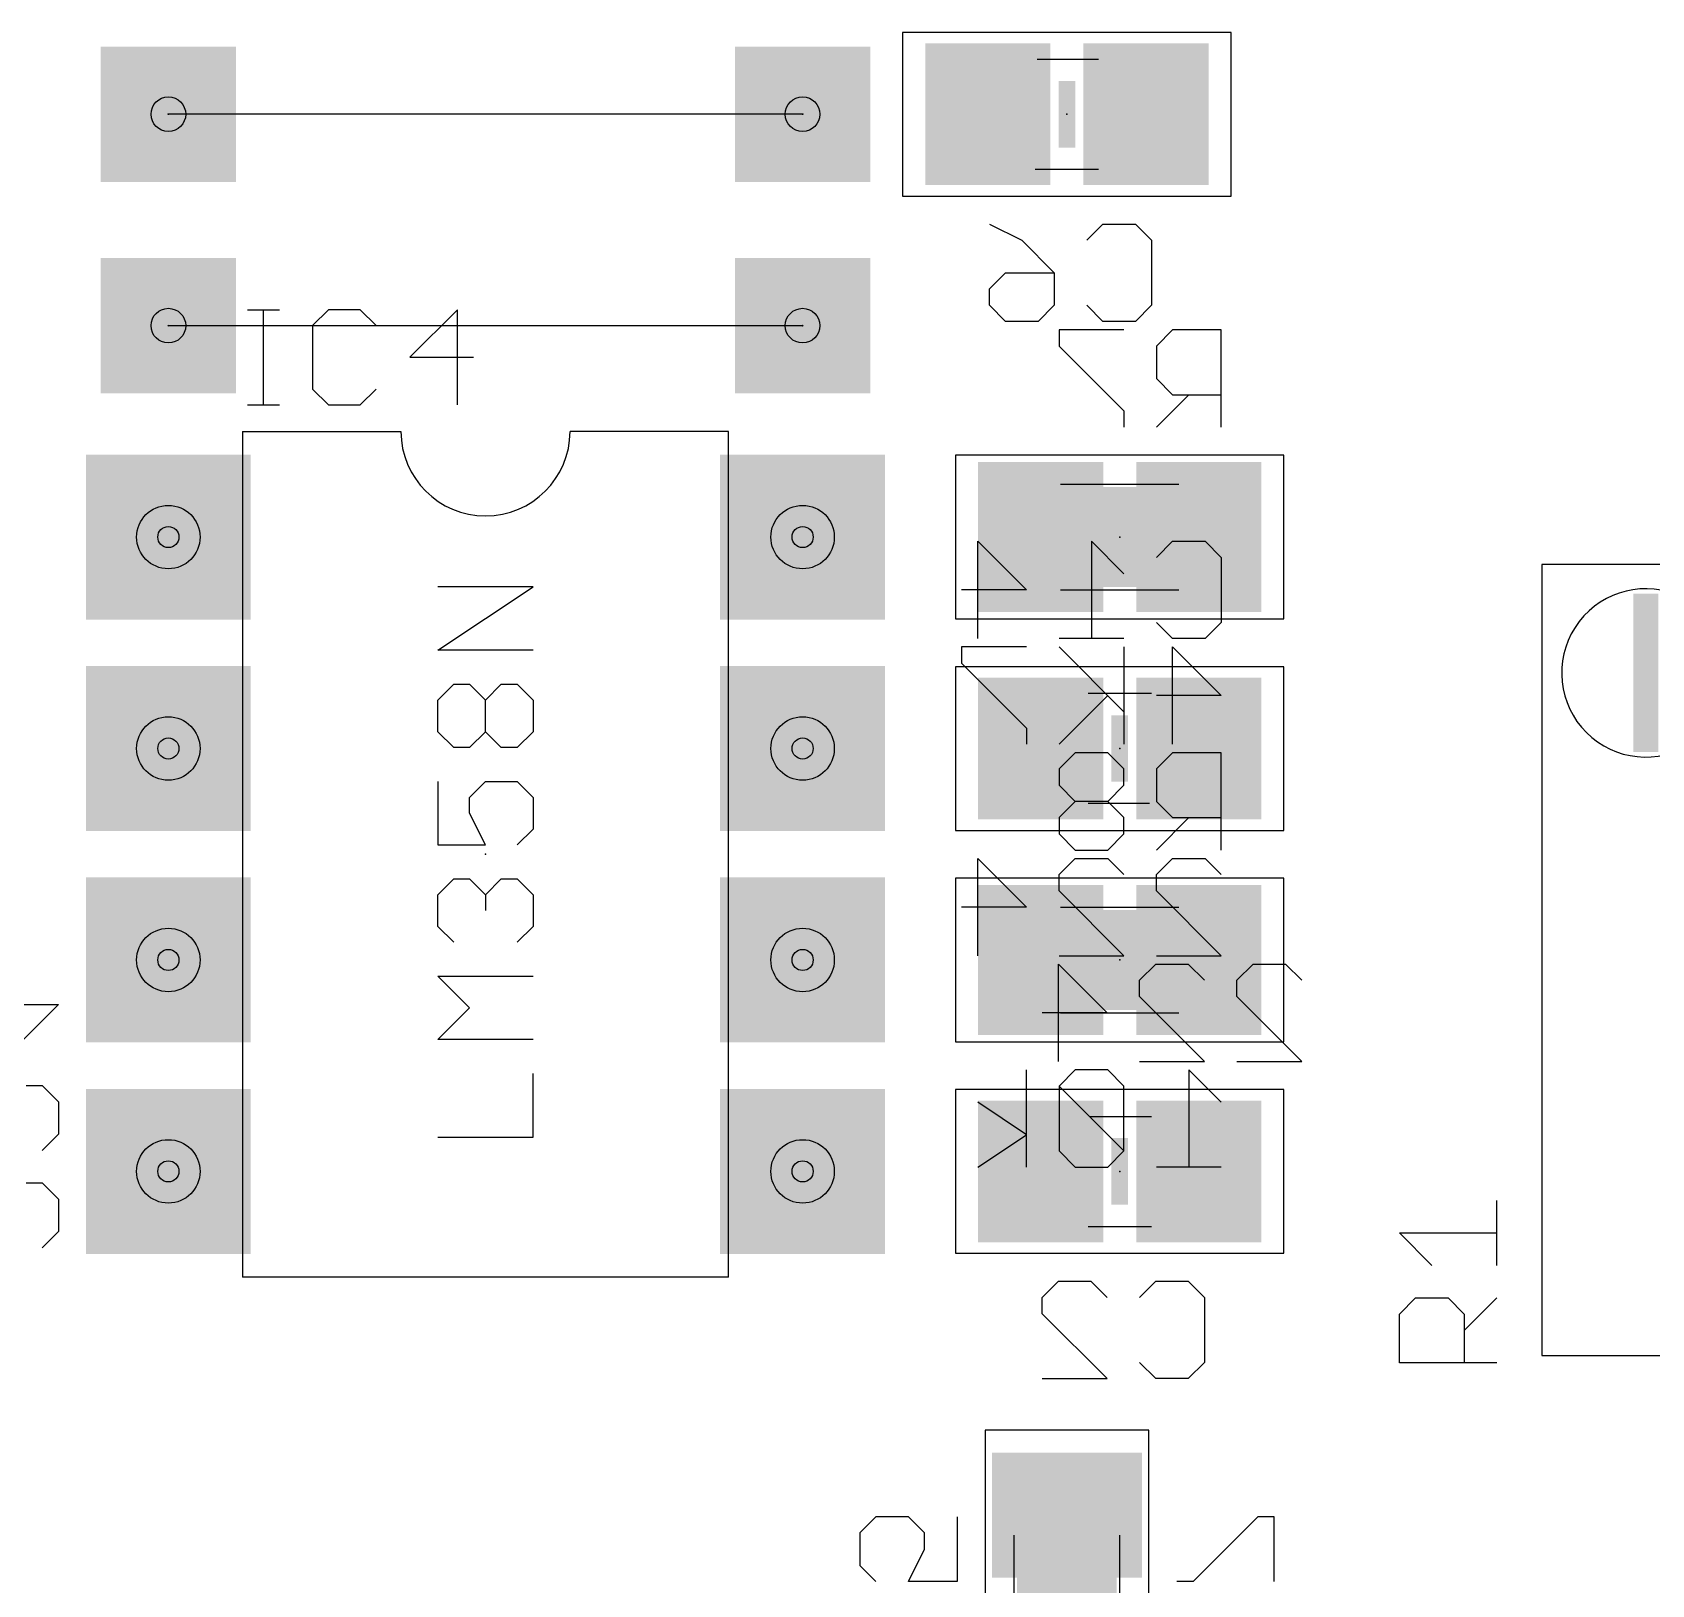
# Model space of a CAD drawing. Extents: x -2 to 128, y 10 to 112.
# Drawn here: x 25.67 to 45.12, y 50.92 to 69.56 of the extents above; entities that cross this region are included whole.
import ezdxf

# ---------------------------------------------------------------- set-up
doc = ezdxf.new("R2010")
doc.units = 0
for name, color, linetype in [('1', 22, 'CONTINUOUS'), ('17', 82, 'CONTINUOUS'), ('18', 82, 'CONTINUOUS'), ('21', 253, 'CONTINUOUS'), ('23', 7, 'CONTINUOUS'), ('24', 7, 'CONTINUOUS'), ('25', 253, 'CONTINUOUS'), ('26', 253, 'CONTINUOUS'), ('27', 253, 'CONTINUOUS'), ('28', 253, 'CONTINUOUS'), ('29', 253, 'CONTINUOUS'), ('30', 253, 'CONTINUOUS'), ('32', 253, 'CONTINUOUS'), ('36', 253, 'CONTINUOUS'), ('40', 175, 'CONTINUOUS'), ('44', 253, 'CONTINUOUS'), ('52', 253, 'CONTINUOUS')]:
    doc.layers.add(name, color=color, linetype=linetype)

# ---------------------------------------------------------------- blocks, each defined once
blk = doc.blocks.new('RECT')
blk.add_solid([(-0.5, -0.5), (0.5, -0.5), (-0.5, 0.5), (0.5, 0.5)])
blk = doc.blocks.new('SQUAREP')
blk.add_solid([(-0.5, -0.5), (0.5, -0.5), (-0.5, 0.5), (0.5, 0.5)])
blk = doc.blocks.new('ROUNDP')
blk.add_circle((0, 0), 0.5)
blk = doc.blocks.new('SQUAREV')
blk.add_solid([(-0.5, -0.5), (0.5, -0.5), (-0.5, 0.5), (0.5, 0.5)])
blk = doc.blocks.new('ROUNDV')
blk.add_circle((0, 0), 0.5)

msp = doc.modelspace()

# ---------------------------------------------------------------- linework, layer by layer
at = {"layer": '1'}
for p, q in [((34.925, 68.58), (27.305, 68.58)), ((27.305, 66.04), (34.925, 66.04))]:
    msp.add_line(p, q, dxfattribs=at)
at = {"layer": '21'}
for p, q in [((28.194, 64.77), (28.194, 54.61)), ((28.194, 64.77), (30.099, 64.77)), ((34.036, 64.77), (32.131, 64.77)), ((34.036, 54.61), (34.036, 64.77)), ((48.505, 63.17), (43.805, 63.17)), ((43.805, 63.17), (43.805, 53.67)), ((34.036, 54.61), (28.194, 54.61)), ((43.805, 53.67), (48.505, 53.67))]:
    msp.add_line(p, q, dxfattribs=at)
for centre, radius, start, end in [((31.115, 64.77), 1.016, 180, 0), ((45.055, 61.8682), 1.0109, 351.5693, 302.9602)]:
    msp.add_arc(centre, radius, start, end, dxfattribs=at)
at = {"layer": '23'}
msp.add_point((31.115, 59.69), dxfattribs=at)
at = {"layer": '24'}
for p in [(38.1, 68.58), (38.735, 63.5), (38.735, 60.96), (38.735, 58.42), (38.735, 55.88)]:
    msp.add_point(p, dxfattribs=at)
at = {"layer": '25'}
for p, q in [((28.2575, 66.2315), (28.6388, 66.2315)), ((28.4482, 65.0875), (28.4482, 66.2315)), ((29.2278, 66.2315), (29.0371, 66.0408)), ((29.6091, 66.2315), (29.2278, 66.2315)), ((29.7997, 66.0408), (29.6091, 66.2315)), ((30.7785, 66.2315), (30.2065, 65.6595)), ((30.7785, 65.0875), (30.7785, 66.2315)), ((29.0371, 66.0408), (29.0371, 65.2782)), ((30.2065, 65.6595), (30.9691, 65.6595)), ((29.0371, 65.2782), (29.2278, 65.0875)), ((29.6091, 65.0875), (29.7997, 65.2782)), ((28.2575, 65.0875), (28.6388, 65.0875)), ((29.2278, 65.0875), (29.6091, 65.0875)), ((43.2642, 54.7502), (43.2642, 55.5298)), ((42.4846, 54.7502), (42.0948, 55.14)), ((42.0948, 55.14), (43.2642, 55.14)), ((42.0948, 54.1655), (42.2897, 54.3604)), ((42.2897, 54.3604), (42.6795, 54.3604)), ((42.6795, 54.3604), (42.8744, 54.1655)), ((42.8744, 53.9706), (43.2642, 54.3604)), ((42.0948, 53.5808), (42.0948, 54.1655)), ((42.8744, 54.1655), (42.8744, 53.5808)), ((43.2642, 53.5808), (42.0948, 53.5808))]:
    msp.add_line(p, q, dxfattribs=at)
at = {"layer": '26'}
for p, q in [((37.169, 67.2602), (37.5588, 67.0653)), ((38.3384, 67.0653), (38.5333, 67.2602)), ((38.5333, 67.2602), (38.9231, 67.2602)), ((38.9231, 67.2602), (39.118, 67.0653)), ((37.5588, 67.0653), (37.9486, 66.6755)), ((39.118, 67.0653), (39.118, 66.2857)), ((37.169, 66.4806), (37.3639, 66.6755)), ((37.3639, 66.6755), (37.9486, 66.6755)), ((37.9486, 66.6755), (37.9486, 66.2857)), ((37.169, 66.2857), (37.169, 66.4806)), ((37.3639, 66.0908), (37.169, 66.2857)), ((37.9486, 66.2857), (37.7537, 66.0908)), ((38.5333, 66.0908), (38.3384, 66.2857)), ((39.118, 66.2857), (38.9231, 66.0908)), ((37.7537, 66.0908), (37.3639, 66.0908)), ((38.7848, 65.9902), (38.0052, 65.9902)), ((38.0052, 65.9902), (38.0052, 65.7953)), ((38.9231, 66.0908), (38.5333, 66.0908)), ((39.3695, 65.9902), (39.1746, 65.7953)), ((39.9542, 65.9902), (39.3695, 65.9902)), ((39.9542, 64.8208), (39.9542, 65.9902)), ((38.0052, 65.7953), (38.7848, 65.0157)), ((39.1746, 65.7953), (39.1746, 65.4055)), ((39.1746, 65.4055), (39.3695, 65.2106)), ((39.5644, 65.2106), (39.1746, 64.8208)), ((39.3695, 65.2106), (39.9542, 65.2106)), ((38.7848, 65.0157), (38.7848, 64.8208)), ((37.0307, 62.2808), (37.0307, 63.4502)), ((37.0307, 63.4502), (37.6154, 62.8655)), ((38.7848, 63.0604), (38.395, 63.4502)), ((38.395, 63.4502), (38.395, 62.2808)), ((39.1746, 63.2553), (39.3695, 63.4502)), ((39.3695, 63.4502), (39.7593, 63.4502)), ((39.7593, 63.4502), (39.9542, 63.2553)), ((39.9542, 63.2553), (39.9542, 62.4757)), ((37.6154, 62.8655), (36.8358, 62.8655)), ((39.3695, 62.2808), (39.1746, 62.4757)), ((39.9542, 62.4757), (39.7593, 62.2808)), ((38.7848, 62.2808), (38.0052, 62.2808)), ((39.7593, 62.2808), (39.3695, 62.2808)), ((38.2001, 60.9102), (38.0052, 60.7153)), ((38.5899, 60.9102), (38.2001, 60.9102)), ((38.7848, 60.7153), (38.5899, 60.9102)), ((39.3695, 60.9102), (39.1746, 60.7153)), ((39.9542, 60.9102), (39.3695, 60.9102)), ((39.9542, 59.7408), (39.9542, 60.9102)), ((38.0052, 60.7153), (38.0052, 60.5204)), ((38.7848, 60.5204), (38.7848, 60.7153)), ((39.1746, 60.7153), (39.1746, 60.3255)), ((38.0052, 60.5204), (38.2001, 60.3255)), ((38.5899, 60.3255), (38.7848, 60.5204)), ((38.2001, 60.3255), (38.0052, 60.1306)), ((38.5899, 60.3255), (38.2001, 60.3255)), ((38.7848, 60.1306), (38.5899, 60.3255)), ((39.1746, 60.3255), (39.3695, 60.1306)), ((38.0052, 60.1306), (38.0052, 59.9357)), ((38.7848, 59.9357), (38.7848, 60.1306)), ((39.5644, 60.1306), (39.1746, 59.7408)), ((39.3695, 60.1306), (39.9542, 60.1306)), ((38.0052, 59.9357), (38.2001, 59.7408)), ((38.5899, 59.7408), (38.7848, 59.9357)), ((38.2001, 59.7408), (38.5899, 59.7408)), ((37.804, 54.3653), (37.9989, 54.5602)), ((37.9989, 54.5602), (38.3887, 54.5602)), ((38.3887, 54.5602), (38.5836, 54.3653)), ((38.9734, 54.3653), (39.1683, 54.5602)), ((39.1683, 54.5602), (39.5581, 54.5602)), ((39.5581, 54.5602), (39.753, 54.3653)), ((37.804, 54.1704), (37.804, 54.3653)), ((39.753, 54.3653), (39.753, 53.5857)), ((38.5836, 53.3908), (37.804, 54.1704)), ((39.1683, 53.3908), (38.9734, 53.5857)), ((39.753, 53.5857), (39.5581, 53.3908)), ((37.804, 53.3908), (38.5836, 53.3908)), ((39.5581, 53.3908), (39.1683, 53.3908)), ((35.8057, 51.731), (35.6108, 51.5361)), ((36.1955, 51.731), (35.8057, 51.731)), ((36.3904, 51.5361), (36.1955, 51.731)), ((36.7802, 51.731), (36.7802, 50.9514)), ((35.6108, 51.5361), (35.6108, 51.1463)), ((36.3904, 51.3412), (36.3904, 51.5361)), ((36.1955, 50.9514), (36.3904, 51.3412)), ((35.6108, 51.1463), (35.8057, 50.9514)), ((36.7802, 50.9514), (36.1955, 50.9514))]:
    msp.add_line(p, q, dxfattribs=at)
at = {"layer": '27'}
for p, q in [((30.5425, 62.1401), (31.6865, 62.9027)), ((31.6865, 62.9027), (30.5425, 62.9027)), ((31.6865, 62.1401), (30.5425, 62.1401)), ((30.5425, 61.5427), (30.7332, 61.7333)), ((30.7332, 61.7333), (30.9239, 61.7333)), ((30.9239, 61.7333), (31.1145, 61.5427)), ((31.1145, 61.5427), (31.3052, 61.7333)), ((31.3052, 61.7333), (31.4958, 61.7333)), ((31.4958, 61.7333), (31.6865, 61.5427)), ((30.5425, 61.1614), (30.5425, 61.5427)), ((31.1145, 61.1614), (31.1145, 61.5427)), ((31.6865, 61.5427), (31.6865, 61.1614)), ((30.7332, 60.9707), (30.5425, 61.1614)), ((31.1145, 61.1614), (30.9239, 60.9707)), ((31.3052, 60.9707), (31.1145, 61.1614)), ((31.6865, 61.1614), (31.4958, 60.9707)), ((30.9239, 60.9707), (30.7332, 60.9707)), ((31.4958, 60.9707), (31.3052, 60.9707)), ((30.5425, 60.5639), (30.5425, 59.8013)), ((30.9239, 60.3733), (31.1145, 60.5639)), ((31.1145, 60.5639), (31.4958, 60.5639)), ((31.4958, 60.5639), (31.6865, 60.3733)), ((30.9239, 60.1826), (30.9239, 60.3733)), ((31.6865, 60.3733), (31.6865, 59.992)), ((31.1145, 59.8013), (30.9239, 60.1826)), ((31.6865, 59.992), (31.4958, 59.8013)), ((30.5425, 59.8013), (31.1145, 59.8013)), ((30.5425, 59.2039), (30.7332, 59.3945)), ((30.7332, 59.3945), (30.9239, 59.3945)), ((30.9239, 59.3945), (31.1145, 59.2039)), ((31.1145, 59.2039), (31.3052, 59.3945)), ((31.3052, 59.3945), (31.4958, 59.3945)), ((31.4958, 59.3945), (31.6865, 59.2039)), ((30.5425, 58.8226), (30.5425, 59.2039)), ((31.1145, 59.2039), (31.1145, 59.0132)), ((31.6865, 59.2039), (31.6865, 58.8226)), ((30.7332, 58.6319), (30.5425, 58.8226)), ((31.6865, 58.8226), (31.4958, 58.6319)), ((30.9239, 57.8438), (30.5425, 58.2251)), ((30.5425, 58.2251), (31.6865, 58.2251)), ((30.5425, 57.4625), (30.9239, 57.8438)), ((31.6865, 57.4625), (30.5425, 57.4625)), ((31.6865, 56.2931), (31.6865, 57.0558)), ((30.5425, 56.2931), (31.6865, 56.2931))]:
    msp.add_line(p, q, dxfattribs=at)
at = {"layer": '28'}
for p, q in [((37.6154, 62.1802), (36.8358, 62.1802)), ((36.8358, 62.1802), (36.8358, 61.9853)), ((38.7848, 61.4006), (38.0052, 62.1802)), ((38.7848, 62.1802), (38.7848, 61.0108)), ((39.3695, 61.0108), (39.3695, 62.1802)), ((39.3695, 62.1802), (39.9542, 61.5955)), ((36.8358, 61.9853), (37.6154, 61.2057)), ((38.5899, 61.5955), (38.0052, 61.0108)), ((39.9542, 61.5955), (39.1746, 61.5955)), ((37.6154, 61.2057), (37.6154, 61.0108)), ((37.0307, 58.4708), (37.0307, 59.6402)), ((37.0307, 59.6402), (37.6154, 59.0555)), ((38.0052, 59.4453), (38.2001, 59.6402)), ((38.2001, 59.6402), (38.5899, 59.6402)), ((38.5899, 59.6402), (38.7848, 59.4453)), ((39.1746, 59.4453), (39.3695, 59.6402)), ((39.3695, 59.6402), (39.7593, 59.6402)), ((39.7593, 59.6402), (39.9542, 59.4453)), ((38.0052, 59.2504), (38.0052, 59.4453)), ((39.1746, 59.2504), (39.1746, 59.4453)), ((38.7848, 58.4708), (38.0052, 59.2504)), ((39.9542, 58.4708), (39.1746, 59.2504)), ((37.6154, 59.0555), (36.8358, 59.0555)), ((37.9989, 57.2008), (37.9989, 58.3702)), ((37.9989, 58.3702), (38.5836, 57.7855)), ((38.0052, 58.4708), (38.7848, 58.4708)), ((38.9734, 58.1753), (39.1683, 58.3702)), ((39.1683, 58.3702), (39.5581, 58.3702)), ((39.1746, 58.4708), (39.9542, 58.4708)), ((39.5581, 58.3702), (39.753, 58.1753)), ((40.1428, 58.1753), (40.3377, 58.3702)), ((40.3377, 58.3702), (40.7275, 58.3702)), ((40.7275, 58.3702), (40.9224, 58.1753)), ((38.9734, 57.9804), (38.9734, 58.1753)), ((40.1428, 57.9804), (40.1428, 58.1753)), ((39.753, 57.2008), (38.9734, 57.9804)), ((40.9224, 57.2008), (40.1428, 57.9804)), ((24.8158, 57.8861), (25.9852, 57.8861)), ((25.9852, 57.8861), (25.4005, 57.3014)), ((38.5836, 57.7855), (37.804, 57.7855)), ((38.9734, 57.2008), (39.753, 57.2008)), ((40.1428, 57.2008), (40.9224, 57.2008)), ((37.6154, 55.9308), (37.6154, 57.1002)), ((38.2001, 57.1002), (38.0052, 56.9053)), ((38.5899, 57.1002), (38.2001, 57.1002)), ((38.7848, 56.9053), (38.5899, 57.1002)), ((39.9542, 56.7104), (39.5644, 57.1002)), ((39.5644, 57.1002), (39.5644, 55.9308)), ((25.5954, 56.9116), (25.7903, 56.9116)), ((25.7903, 56.9116), (25.9852, 56.7167)), ((38.0052, 56.9053), (38.0052, 56.1257)), ((38.7848, 56.1257), (38.0052, 56.9053)), ((38.7848, 56.1257), (38.7848, 56.9053)), ((25.9852, 56.7167), (25.9852, 56.3269)), ((37.6154, 56.3206), (37.0307, 56.7104)), ((25.9852, 56.3269), (25.7903, 56.132)), ((37.0307, 55.9308), (37.6154, 56.3206)), ((38.0052, 56.1257), (38.2001, 55.9308)), ((38.5899, 55.9308), (38.7848, 56.1257)), ((38.2001, 55.9308), (38.5899, 55.9308)), ((39.9542, 55.9308), (39.1746, 55.9308)), ((25.5954, 55.7422), (25.7903, 55.7422)), ((25.7903, 55.7422), (25.9852, 55.5473)), ((25.9852, 55.5473), (25.9852, 55.1575)), ((25.9852, 55.1575), (25.7903, 54.9626)), ((40.3953, 51.731), (39.6157, 50.9514)), ((40.5902, 51.731), (40.3953, 51.731)), ((40.5902, 50.9514), (40.5902, 51.731)), ((39.6157, 50.9514), (39.4208, 50.9514))]:
    msp.add_line(p, q, dxfattribs=at)
at = {"layer": '40'}
for p, q in [((40.073, 69.563), (36.127, 69.563)), ((36.127, 69.563), (36.127, 67.597)), ((40.073, 67.597), (40.073, 69.563)), ((36.127, 67.597), (40.073, 67.597)), ((40.708, 64.483), (36.762, 64.483)), ((36.762, 64.483), (36.762, 62.517)), ((40.708, 62.517), (40.708, 64.483)), ((36.762, 62.517), (40.708, 62.517)), ((40.708, 61.943), (36.762, 61.943)), ((36.762, 61.943), (36.762, 59.977)), ((40.708, 59.977), (40.708, 61.943)), ((36.762, 59.977), (40.708, 59.977)), ((40.708, 59.403), (36.762, 59.403)), ((36.762, 59.403), (36.762, 57.437)), ((40.708, 57.437), (40.708, 59.403)), ((36.762, 57.437), (40.708, 57.437)), ((40.708, 56.863), (36.762, 56.863)), ((36.762, 56.863), (36.762, 54.897)), ((40.708, 54.897), (40.708, 56.863)), ((36.762, 54.897), (40.708, 54.897)), ((37.117, 52.773), (37.117, 48.827)), ((39.083, 52.773), (37.117, 52.773)), ((39.083, 48.827), (39.083, 52.773))]:
    msp.add_line(p, q, dxfattribs=at)
at = {"layer": '44'}
for centre, radius in [((27.305, 68.58), 0.005), ((34.925, 68.58), 0.005), ((27.305, 66.04), 0.005), ((34.925, 66.04), 0.005), ((27.305, 63.5), 0.127), ((34.925, 63.5), 0.127), ((27.305, 60.96), 0.127), ((34.925, 60.96), 0.127), ((27.305, 58.42), 0.127), ((34.925, 58.42), 0.127), ((27.305, 55.88), 0.127), ((34.925, 55.88), 0.127)]:
    msp.add_circle(centre, radius, dxfattribs=at)
at = {"layer": '52'}
for p, q in [((37.744, 69.24), (38.481, 69.24)), ((37.719, 67.92), (38.481, 67.92)), ((38.0238, 64.135), (39.4462, 64.135)), ((38.0238, 62.865), (39.4462, 62.865)), ((39.116, 61.62), (38.354, 61.62)), ((39.091, 60.3), (38.354, 60.3)), ((38.0238, 59.055), (39.4462, 59.055)), ((38.0238, 57.785), (39.4462, 57.785)), ((38.379, 56.54), (39.116, 56.54)), ((38.354, 55.22), (39.116, 55.22)), ((37.465, 50.0888), (37.465, 51.5112)), ((38.735, 50.0888), (38.735, 51.5112))]:
    msp.add_line(p, q, dxfattribs=at)

# ---------------------------------------------------------------- block references
at = {"layer": '17'}
for name, p, xscale, yscale in [('SQUAREP', (27.305, 63.5), 1.778, 1.778), ('SQUAREP', (34.925, 63.5), 1.778, 1.778), ('ROUNDP', (27.305, 63.5), 0.762, 0.762), ('ROUNDP', (27.305, 63.5), 0.762, 0.762), ('ROUNDP', (27.305, 63.5), 0.762, 0.762), ('ROUNDP', (27.305, 63.5), 0.762, 0.762), ('ROUNDP', (27.305, 63.5), 0.762, 0.762), ('ROUNDP', (27.305, 63.5), 0.762, 0.762), ('ROUNDP', (27.305, 63.5), 0.762, 0.762), ('ROUNDP', (27.305, 63.5), 0.762, 0.762), ('ROUNDP', (27.305, 63.5), 0.762, 0.762), ('ROUNDP', (27.305, 63.5), 0.762, 0.762), ('ROUNDP', (27.305, 63.5), 0.762, 0.762), ('ROUNDP', (27.305, 63.5), 0.762, 0.762), ('ROUNDP', (27.305, 63.5), 0.762, 0.762), ('ROUNDP', (27.305, 63.5), 0.762, 0.762), ('ROUNDP', (34.925, 63.5), 0.762, 0.762), ('ROUNDP', (34.925, 63.5), 0.762, 0.762), ('ROUNDP', (34.925, 63.5), 0.762, 0.762), ('ROUNDP', (34.925, 63.5), 0.762, 0.762), ('ROUNDP', (34.925, 63.5), 0.762, 0.762), ('ROUNDP', (34.925, 63.5), 0.762, 0.762), ('ROUNDP', (34.925, 63.5), 0.762, 0.762), ('ROUNDP', (34.925, 63.5), 0.762, 0.762), ('ROUNDP', (34.925, 63.5), 0.762, 0.762), ('ROUNDP', (34.925, 63.5), 0.762, 0.762), ('ROUNDP', (34.925, 63.5), 0.762, 0.762), ('ROUNDP', (34.925, 63.5), 0.762, 0.762), ('ROUNDP', (34.925, 63.5), 0.762, 0.762), ('ROUNDP', (34.925, 63.5), 0.762, 0.762), ('SQUAREP', (27.305, 60.96), 1.778, 1.778), ('SQUAREP', (34.925, 60.96), 1.778, 1.778), ('ROUNDP', (27.305, 60.96), 0.762, 0.762), ('ROUNDP', (27.305, 60.96), 0.762, 0.762), ('ROUNDP', (27.305, 60.96), 0.762, 0.762), ('ROUNDP', (27.305, 60.96), 0.762, 0.762), ('ROUNDP', (27.305, 60.96), 0.762, 0.762), ('ROUNDP', (27.305, 60.96), 0.762, 0.762), ('ROUNDP', (27.305, 60.96), 0.762, 0.762), ('ROUNDP', (27.305, 60.96), 0.762, 0.762), ('ROUNDP', (27.305, 60.96), 0.762, 0.762), ('ROUNDP', (27.305, 60.96), 0.762, 0.762), ('ROUNDP', (27.305, 60.96), 0.762, 0.762), ('ROUNDP', (27.305, 60.96), 0.762, 0.762), ('ROUNDP', (27.305, 60.96), 0.762, 0.762), ('ROUNDP', (27.305, 60.96), 0.762, 0.762), ('ROUNDP', (34.925, 60.96), 0.762, 0.762), ('ROUNDP', (34.925, 60.96), 0.762, 0.762), ('ROUNDP', (34.925, 60.96), 0.762, 0.762), ('ROUNDP', (34.925, 60.96), 0.762, 0.762), ('ROUNDP', (34.925, 60.96), 0.762, 0.762), ('ROUNDP', (34.925, 60.96), 0.762, 0.762), ('ROUNDP', (34.925, 60.96), 0.762, 0.762), ('ROUNDP', (34.925, 60.96), 0.762, 0.762), ('ROUNDP', (34.925, 60.96), 0.762, 0.762), ('ROUNDP', (34.925, 60.96), 0.762, 0.762), ('ROUNDP', (34.925, 60.96), 0.762, 0.762), ('ROUNDP', (34.925, 60.96), 0.762, 0.762), ('ROUNDP', (34.925, 60.96), 0.762, 0.762), ('ROUNDP', (34.925, 60.96), 0.762, 0.762), ('SQUAREP', (27.305, 58.42), 1.778, 1.778), ('SQUAREP', (34.925, 58.42), 1.778, 1.778), ('ROUNDP', (27.305, 58.42), 0.762, 0.762), ('ROUNDP', (27.305, 58.42), 0.762, 0.762), ('ROUNDP', (27.305, 58.42), 0.762, 0.762), ('ROUNDP', (27.305, 58.42), 0.762, 0.762), ('ROUNDP', (27.305, 58.42), 0.762, 0.762), ('ROUNDP', (27.305, 58.42), 0.762, 0.762), ('ROUNDP', (27.305, 58.42), 0.762, 0.762), ('ROUNDP', (27.305, 58.42), 0.762, 0.762), ('ROUNDP', (27.305, 58.42), 0.762, 0.762), ('ROUNDP', (27.305, 58.42), 0.762, 0.762), ('ROUNDP', (27.305, 58.42), 0.762, 0.762), ('ROUNDP', (27.305, 58.42), 0.762, 0.762), ('ROUNDP', (27.305, 58.42), 0.762, 0.762), ('ROUNDP', (27.305, 58.42), 0.762, 0.762), ('ROUNDP', (34.925, 58.42), 0.762, 0.762), ('ROUNDP', (34.925, 58.42), 0.762, 0.762), ('ROUNDP', (34.925, 58.42), 0.762, 0.762), ('ROUNDP', (34.925, 58.42), 0.762, 0.762), ('ROUNDP', (34.925, 58.42), 0.762, 0.762), ('ROUNDP', (34.925, 58.42), 0.762, 0.762), ('ROUNDP', (34.925, 58.42), 0.762, 0.762), ('ROUNDP', (34.925, 58.42), 0.762, 0.762), ('ROUNDP', (34.925, 58.42), 0.762, 0.762), ('ROUNDP', (34.925, 58.42), 0.762, 0.762), ('ROUNDP', (34.925, 58.42), 0.762, 0.762), ('ROUNDP', (34.925, 58.42), 0.762, 0.762), ('ROUNDP', (34.925, 58.42), 0.762, 0.762), ('ROUNDP', (34.925, 58.42), 0.762, 0.762), ('SQUAREP', (27.305, 55.88), 1.778, 1.778), ('SQUAREP', (34.925, 55.88), 1.778, 1.778), ('ROUNDP', (27.305, 55.88), 0.762, 0.762), ('ROUNDP', (27.305, 55.88), 0.762, 0.762), ('ROUNDP', (27.305, 55.88), 0.762, 0.762), ('ROUNDP', (27.305, 55.88), 0.762, 0.762), ('ROUNDP', (27.305, 55.88), 0.762, 0.762), ('ROUNDP', (27.305, 55.88), 0.762, 0.762), ('ROUNDP', (27.305, 55.88), 0.762, 0.762), ('ROUNDP', (27.305, 55.88), 0.762, 0.762), ('ROUNDP', (27.305, 55.88), 0.762, 0.762), ('ROUNDP', (27.305, 55.88), 0.762, 0.762), ('ROUNDP', (27.305, 55.88), 0.762, 0.762), ('ROUNDP', (27.305, 55.88), 0.762, 0.762), ('ROUNDP', (27.305, 55.88), 0.762, 0.762), ('ROUNDP', (27.305, 55.88), 0.762, 0.762), ('ROUNDP', (34.925, 55.88), 0.762, 0.762), ('ROUNDP', (34.925, 55.88), 0.762, 0.762), ('ROUNDP', (34.925, 55.88), 0.762, 0.762), ('ROUNDP', (34.925, 55.88), 0.762, 0.762), ('ROUNDP', (34.925, 55.88), 0.762, 0.762), ('ROUNDP', (34.925, 55.88), 0.762, 0.762), ('ROUNDP', (34.925, 55.88), 0.762, 0.762), ('ROUNDP', (34.925, 55.88), 0.762, 0.762), ('ROUNDP', (34.925, 55.88), 0.762, 0.762), ('ROUNDP', (34.925, 55.88), 0.762, 0.762), ('ROUNDP', (34.925, 55.88), 0.762, 0.762), ('ROUNDP', (34.925, 55.88), 0.762, 0.762), ('ROUNDP', (34.925, 55.88), 0.762, 0.762), ('ROUNDP', (34.925, 55.88), 0.762, 0.762)]:
    msp.add_blockref(name, p, dxfattribs=dict(at, xscale=xscale, yscale=yscale))
at = {"layer": '18'}
for name, p, xscale, yscale in [('SQUAREV', (27.305, 68.58), 1.4224, 1.4224), ('SQUAREV', (34.925, 68.58), 1.4224, 1.4224), ('ROUNDV', (27.305, 68.58), 0.4164, 0.4164), ('ROUNDV', (27.305, 68.58), 0.4164, 0.4164), ('ROUNDV', (27.305, 68.58), 0.4164, 0.4164), ('ROUNDV', (27.305, 68.58), 0.4164, 0.4164), ('ROUNDV', (27.305, 68.58), 0.4164, 0.4164), ('ROUNDV', (27.305, 68.58), 0.4164, 0.4164), ('ROUNDV', (27.305, 68.58), 0.4164, 0.4164), ('ROUNDV', (27.305, 68.58), 0.4164, 0.4164), ('ROUNDV', (27.305, 68.58), 0.4164, 0.4164), ('ROUNDV', (27.305, 68.58), 0.4164, 0.4164), ('ROUNDV', (27.305, 68.58), 0.4164, 0.4164), ('ROUNDV', (27.305, 68.58), 0.4164, 0.4164), ('ROUNDV', (27.305, 68.58), 0.4164, 0.4164), ('ROUNDV', (27.305, 68.58), 0.4164, 0.4164), ('ROUNDV', (34.925, 68.58), 0.4164, 0.4164), ('ROUNDV', (34.925, 68.58), 0.4164, 0.4164), ('ROUNDV', (34.925, 68.58), 0.4164, 0.4164), ('ROUNDV', (34.925, 68.58), 0.4164, 0.4164), ('ROUNDV', (34.925, 68.58), 0.4164, 0.4164), ('ROUNDV', (34.925, 68.58), 0.4164, 0.4164), ('ROUNDV', (34.925, 68.58), 0.4164, 0.4164), ('ROUNDV', (34.925, 68.58), 0.4164, 0.4164), ('ROUNDV', (34.925, 68.58), 0.4164, 0.4164), ('ROUNDV', (34.925, 68.58), 0.4164, 0.4164), ('ROUNDV', (34.925, 68.58), 0.4164, 0.4164), ('ROUNDV', (34.925, 68.58), 0.4164, 0.4164), ('ROUNDV', (34.925, 68.58), 0.4164, 0.4164), ('ROUNDV', (34.925, 68.58), 0.4164, 0.4164), ('SQUAREV', (27.305, 66.04), 1.4224, 1.4224), ('SQUAREV', (34.925, 66.04), 1.4224, 1.4224), ('ROUNDV', (27.305, 66.04), 0.4164, 0.4164), ('ROUNDV', (27.305, 66.04), 0.4164, 0.4164), ('ROUNDV', (27.305, 66.04), 0.4164, 0.4164), ('ROUNDV', (27.305, 66.04), 0.4164, 0.4164), ('ROUNDV', (27.305, 66.04), 0.4164, 0.4164), ('ROUNDV', (27.305, 66.04), 0.4164, 0.4164), ('ROUNDV', (27.305, 66.04), 0.4164, 0.4164), ('ROUNDV', (27.305, 66.04), 0.4164, 0.4164), ('ROUNDV', (27.305, 66.04), 0.4164, 0.4164), ('ROUNDV', (27.305, 66.04), 0.4164, 0.4164), ('ROUNDV', (27.305, 66.04), 0.4164, 0.4164), ('ROUNDV', (27.305, 66.04), 0.4164, 0.4164), ('ROUNDV', (27.305, 66.04), 0.4164, 0.4164), ('ROUNDV', (27.305, 66.04), 0.4164, 0.4164), ('ROUNDV', (34.925, 66.04), 0.4164, 0.4164), ('ROUNDV', (34.925, 66.04), 0.4164, 0.4164), ('ROUNDV', (34.925, 66.04), 0.4164, 0.4164), ('ROUNDV', (34.925, 66.04), 0.4164, 0.4164), ('ROUNDV', (34.925, 66.04), 0.4164, 0.4164), ('ROUNDV', (34.925, 66.04), 0.4164, 0.4164), ('ROUNDV', (34.925, 66.04), 0.4164, 0.4164), ('ROUNDV', (34.925, 66.04), 0.4164, 0.4164), ('ROUNDV', (34.925, 66.04), 0.4164, 0.4164), ('ROUNDV', (34.925, 66.04), 0.4164, 0.4164), ('ROUNDV', (34.925, 66.04), 0.4164, 0.4164), ('ROUNDV', (34.925, 66.04), 0.4164, 0.4164), ('ROUNDV', (34.925, 66.04), 0.4164, 0.4164), ('ROUNDV', (34.925, 66.04), 0.4164, 0.4164)]:
    msp.add_blockref(name, p, dxfattribs=dict(at, xscale=xscale, yscale=yscale))
at = {"layer": '21', "xscale": 0.3, "yscale": 1.9}
msp.add_blockref('RECT', (45.055, 61.87), dxfattribs=at)
at = {"layer": '29'}
for name, p, xscale, yscale in [('SQUAREV', (27.305, 68.58), 1.6256, 1.6256), ('SQUAREV', (34.925, 68.58), 1.6256, 1.6256), ('SQUAREV', (27.305, 66.04), 1.6256, 1.6256), ('SQUAREV', (34.925, 66.04), 1.6256, 1.6256), ('SQUAREP', (27.305, 63.5), 1.9812, 1.9812), ('SQUAREP', (34.925, 63.5), 1.9812, 1.9812), ('SQUAREP', (27.305, 60.96), 1.9812, 1.9812), ('SQUAREP', (34.925, 60.96), 1.9812, 1.9812), ('SQUAREP', (27.305, 58.42), 1.9812, 1.9812), ('SQUAREP', (34.925, 58.42), 1.9812, 1.9812), ('SQUAREP', (27.305, 55.88), 1.9812, 1.9812), ('SQUAREP', (34.925, 55.88), 1.9812, 1.9812)]:
    msp.add_blockref(name, p, dxfattribs=dict(at, xscale=xscale, yscale=yscale))
at = {"layer": '30'}
for name, p, xscale, yscale in [('SQUAREV', (27.305, 68.58), 1.6256, 1.6256), ('SQUAREV', (34.925, 68.58), 1.6256, 1.6256), ('RECT', (37.15, 68.58), 1.5032, 1.7032), ('RECT', (39.05, 68.58), 1.5032, 1.7032), ('SQUAREV', (27.305, 66.04), 1.6256, 1.6256), ('SQUAREV', (34.925, 66.04), 1.6256, 1.6256), ('SQUAREP', (27.305, 63.5), 1.9812, 1.9812), ('SQUAREP', (34.925, 63.5), 1.9812, 1.9812), ('SQUAREP', (27.305, 60.96), 1.9812, 1.9812), ('SQUAREP', (34.925, 60.96), 1.9812, 1.9812), ('SQUAREP', (27.305, 58.42), 1.9812, 1.9812), ('SQUAREP', (34.925, 58.42), 1.9812, 1.9812), ('SQUAREP', (27.305, 55.88), 1.9812, 1.9812), ('SQUAREP', (34.925, 55.88), 1.9812, 1.9812), ('RECT', (37.785, 55.88), 1.5032, 1.7032), ('RECT', (39.685, 55.88), 1.5032, 1.7032)]:
    msp.add_blockref(name, p, dxfattribs=dict(at, xscale=xscale, yscale=yscale))
at = {"layer": '30', "xscale": 1.5032}
for p, yscale, rotation in [((37.785, 63.5), 1.8032, 180), ((39.685, 63.5), 1.8032, 180), ((37.785, 60.96), 1.7032, 180), ((39.685, 60.96), 1.7032, 180), ((37.785, 58.42), 1.8032, 180), ((39.685, 58.42), 1.8032, 180), ((38.1, 51.75), 1.8032, 270)]:
    msp.add_blockref('RECT', p, dxfattribs=dict(at, yscale=yscale, rotation=rotation))
at = {"layer": '32', "xscale": 1.3, "yscale": 1.5}
for p in [(37.15, 68.58), (39.05, 68.58), (37.785, 55.88), (39.685, 55.88)]:
    msp.add_blockref('RECT', p, dxfattribs=at)
at = {"layer": '32', "xscale": 1.3}
for p, yscale, rotation in [((37.785, 63.5), 1.6, 180), ((39.685, 63.5), 1.6, 180), ((37.785, 60.96), 1.5, 180), ((39.685, 60.96), 1.5, 180), ((37.785, 58.42), 1.6, 180), ((39.685, 58.42), 1.6, 180), ((38.1, 51.75), 1.6, 270)]:
    msp.add_blockref('RECT', p, dxfattribs=dict(at, yscale=yscale, rotation=rotation))
at = {"layer": '36', "xscale": 0.2002, "yscale": 0.8002}
for p in [(38.1, 68.58), (38.735, 55.88)]:
    msp.add_blockref('RECT', p, dxfattribs=at)
at = {"layer": '36'}
for p, xscale, yscale, rotation in [((38.735, 63.5), 0.3998, 1.1998, 180), ((38.735, 60.96), 0.2002, 0.8002, 180), ((38.735, 58.42), 0.3998, 1.1998, 180), ((38.1, 50.8), 0.3998, 1.1998, 270)]:
    msp.add_blockref('RECT', p, dxfattribs=dict(at, xscale=xscale, yscale=yscale, rotation=rotation))
at = {"layer": '52', "xscale": 0.7501, "yscale": 1.4501}
for p in [(37.3829, 68.5789), (38.8306, 68.5789), (38.0179, 55.8788), (39.4657, 55.8788)]:
    msp.add_blockref('RECT', p, dxfattribs=at)
at = {"layer": '52'}
for p, xscale, yscale, rotation in [((37.8714, 63.5), 0.3556, 1.4224, 180), ((39.5986, 63.5), 0.3556, 1.4224, 180), ((38.0044, 60.9612), 0.7501, 1.4501, 180), ((39.4522, 60.9612), 0.7501, 1.4501, 180), ((37.8714, 58.42), 0.3556, 1.4224, 180), ((39.5986, 58.42), 0.3556, 1.4224, 180), ((38.1, 51.6636), 0.3556, 1.4224, 270)]:
    msp.add_blockref('RECT', p, dxfattribs=dict(at, xscale=xscale, yscale=yscale, rotation=rotation))

doc.saveas('drawing.dxf')
